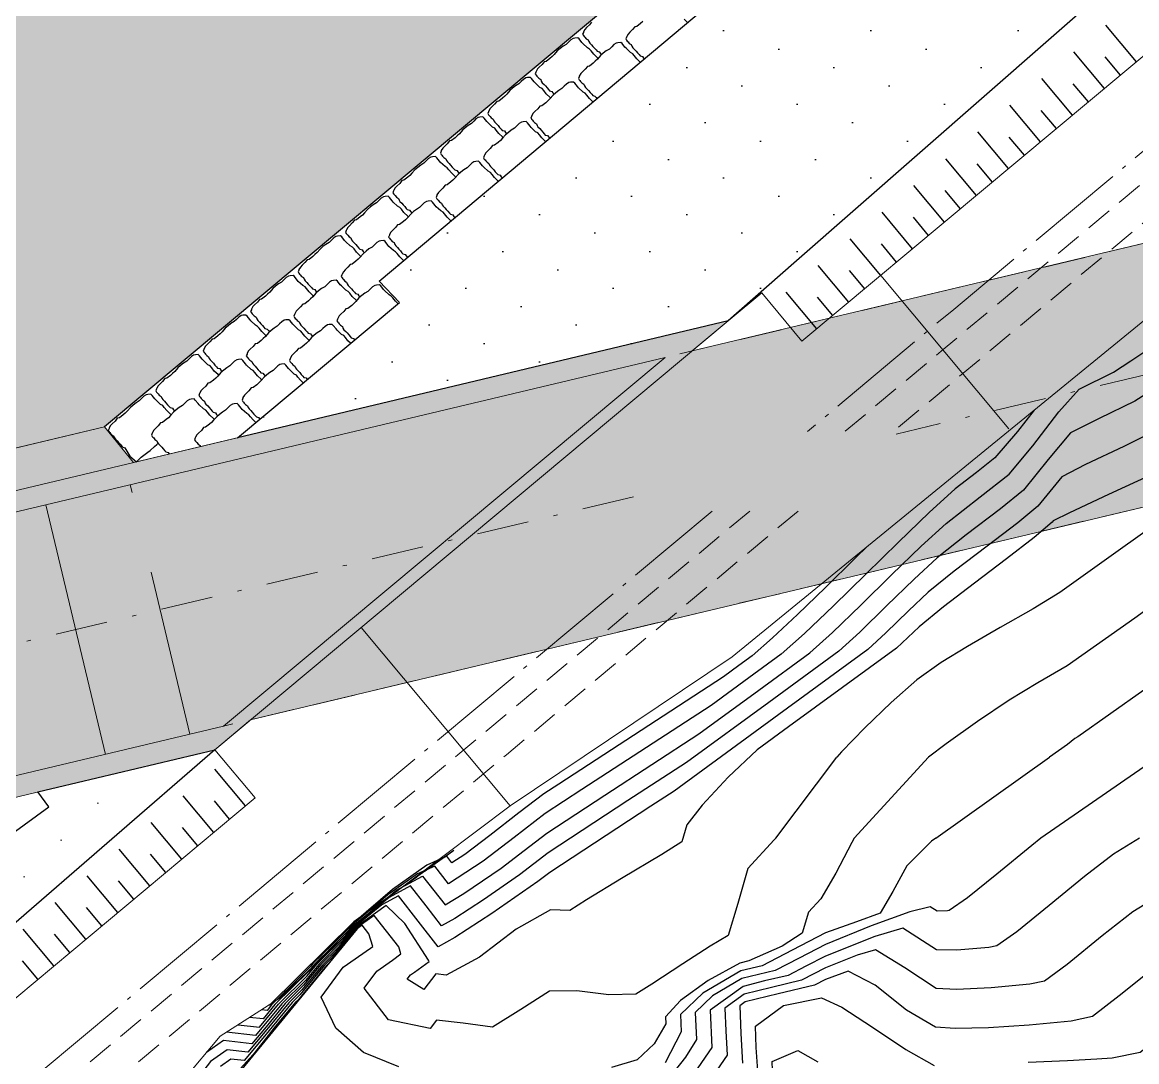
# Model space of a CAD drawing. Header units: millimetres. Extents: x -335 to 64136, y 248 to 109842.
# Drawn here: x -212.85 to -186.09, y 472.29 to 497.26 of the extents above; entities that cross this region are included whole.
import ezdxf

# ---------------------------------------------------------------- set-up
doc = ezdxf.new("R2010")
doc.units = ezdxf.units.MM
doc.header["$MEASUREMENT"] = 0
for name, pattern in [('ACAD_ISO04W100', [30, 24, -3, 0, -3]), ('DOT', [0.55, 0.3, -0.25]), ('NASCOSTA', [9.525, 6.35, -3.175]), ('TRATTEGGIATA', [0.75, 0.5, -0.25]), ('TRATTOPUNTO2', [0.5, 0.25, -0.125, 0, -0.125])]:
    doc.linetypes.add(name, pattern=pattern)
for name, color, linetype in [('colore lago', 131, 'Continuous'), ('curve livello 5m', 7, 'Continuous'), ('Limite fiume', 6, 'Continuous'), ('LIN010CO', 2, 'Continuous'), ('LIN010TR', 2, 'NASCOSTA'), ('LIN018CO', 6, 'Continuous'), ('LIN018TR', 6, 'NASCOSTA'), ('LIN025CO', 7, 'Continuous'), ('pendenze', 2, 'Continuous'), ('Per+Mod Surf', 7, 'Continuous'), ('sezioni', 7, 'Continuous'), ('TalusHautBas', 7, 'Continuous'), ('TRATTCOLO-30', 253, 'Continuous'), ('TRATTCOLO-32', 255, 'Continuous')]:
    doc.layers.add(name, color=color, linetype=linetype)
doc.layers.add('Colori bordi', color=5, linetype='Continuous', plot=False)
doc.layers.add('no_plot', color=5, linetype='Continuous', plot=False)
pattern_1 = [(225, (-62291.4759, -108161.3901), (0.441941738, -1.325825215), [0, -1.25])]

# ---------------------------------------------------------------- blocks, each defined once
blk = doc.blocks.new('CONTORNO')
at = {"layer": 'Colori bordi', "lineweight": 0, "ltscale": 2, "flags": 128}
for points in [[(-22.578, 81.44), (16.586, -82.868), (15.866, -82.007), (19.27, -96.287), (18.407, -96.98), (19.153, -100.108)], [(28.44, -103.877), (26.165, -94.334), (26.165, -94.334), (25.446, -93.474), (-6.877, 42.135)]]:
    blk.add_lwpolyline(points, dxfattribs=at)

msp = doc.modelspace()

# ---------------------------------------------------------------- hatches: boundary and pattern name
at = {"layer": 'colore lago', "linetype": 'Continuous', "lineweight": 0}
msp.add_hatch(color=256, dxfattribs=at).paths.add_polyline_path([(-312.38264, 424.38548), (-302.15266, 427.40348), (-294.50865, 427.80748), (-286.46064, 426.94448), (-279.55365, 428.69248), (-270.72865, 435.24048), (-265.29765, 441.90348), (-261.09665, 444.69048), (-255.79765, 448.78748), (-249.65065, 454.99548), (-249.87665, 457.13848), (-248.17265, 458.71048), (-243.91365, 458.44848), (-231.51899, 467.44804), (-219.71592, 476.01805), (-220.40264, 478.89914), (-213.99922, 486.79725), (-210.87206, 487.54263), (-194.87937, 500.9038), (-194.77873, 500.77989), (-194.52964, 500.99348), (-189.01965, 505.71848), (-183.49064, 510.97748), (-174.25166, 520.06648), (-167.80464, 526.32548), (-160.16665, 533.70348), (-153.10865, 540.33248), (-142.77665, 549.54148), (-138.72965, 552.68648), (-123.24765, 563.72148), (-114.11096, 569.41745), (-114.39195, 569.87), (-117.39783, 574.71114), (-120.69979, 580.02913), (-128.57865, 592.71848), (-138.23988, 586.68061), (-161.43365, 572.18548), (-162.95975, 574.60946), (-166.14665, 572.74548), (-168.16266, 571.75848), (-172.51465, 570.11848), (-176.78364, 568.52148), (-180.93165, 566.78248), (-186.27165, 564.10448), (-191.35264, 561.10848), (-197.61964, 557.14448), (-201.67851, 554.62358), (-203.78465, 553.31548), (-211.41966, 548.49648), (-217.09363, 544.89976), (-216.82965, 543.38348), (-218.67665, 540.30148), (-222.05665, 537.09148), (-230.78465, 537.05248), (-241.41465, 529.76848), (-248.88865, 523.97348), (-261.05365, 514.39848), (-276.82866, 503.29348), (-277.17892, 503.41049), (-289.31665, 495.14848), (-303.14866, 485.43648), (-320.62364, 475.41148), (-335.18517, 467.50034), (-335.18517, 416.83235), (-328.87465, 418.67548), (-317.58165, 422.79748)])
at = {"layer": 'LIN010CO', "linetype": 'Continuous', "lineweight": 0}
h = msp.add_hatch(dxfattribs=at)
h.set_pattern_fill('DOTS', color=256, scale=20, angle=-135, style=0)
h.set_pattern_definition(pattern_1)
h.paths.add_polyline_path([(-231.55464, 467.42215), (-230.92783, 466.55887), (-230.36489, 466.9465), (-229.90357, 466.33752), (-219.74174, 473.70325), (-219.24847, 473.13349), (-212.13931, 478.4067), (-212.4152, 478.78622), (-208.22615, 479.78469), (-225.54368, 464.75754), (-225.38156, 464.56349), (-231.90463, 459.11376), (-231.74251, 458.91971), (-235.48054, 455.79676), (-235.84841, 456.23708), (-244.41424, 447.5854), (-245.26015, 448.58461), (-245.82924, 448.09903), (-243.91365, 458.44848)])
at = {"layer": 'pendenze', "linetype": 'Continuous'}
h = msp.add_hatch(dxfattribs=at)
h.set_pattern_fill('DOTS', color=256, scale=20, angle=-135, style=0)
h.set_pattern_definition(pattern_1)
h.paths.add_polyline_path([(-203.79316, 490.52439), (-204.28124, 491.03979), (-193.82167, 499.81786), (-193.22966, 499.12248), (-190.59405, 501.19853), (-191.22047, 501.93433), (-190.51565, 502.65648), (-186.72601, 498.13802), (-194.3205, 491.46951), (-195.89898, 490.08349), (-207.68278, 487.27479)])
at = {"layer": 'TRATTCOLO-30', "linetype": 'Continuous', "lineweight": 0}
h = msp.add_hatch(color=256, dxfattribs=at)
h.dxf.hatch_style = 1
h.paths.add_polyline_path([(-166.36772, 493.44211), (-167.08185, 496.43817), (-196.75979, 489.36434), (-195.89895, 490.08353), (-208.26726, 487.1355), (-207.43721, 483.65306)])
h.paths.add_polyline_path([(-165.6536, 490.44604), (-166.36772, 493.44211), (-207.43721, 483.65306), (-206.72309, 480.65699)])
h = msp.add_hatch(color=256, dxfattribs=at)
h.dxf.hatch_style = 1
h.paths.add_polyline_path([(-208.22612, 479.78473), (-207.36528, 480.50392), (-206.72309, 480.65699), (-207.43721, 483.65306), (-218.73083, 480.96119), (-220.40262, 478.89917), (-219.7159, 476.01809), (-217.76864, 477.51024)])
h.paths.add_polyline_path([(-207.43721, 483.65306), (-208.26726, 487.1355), (-210.17821, 486.68002), (-210.87203, 487.54266), (-213.9992, 486.79729), (-218.73083, 480.96119)])

# ---------------------------------------------------------------- linework, layer by layer
at = {"layer": 'Colori bordi', "linetype": 'Continuous', "lineweight": 0, "flags": 128}
msp.add_lwpolyline([(-213.99922, 486.79725), (-210.87206, 487.54263), (-194.87937, 500.9038), (-194.77873, 500.77989), (-194.52964, 500.99348), (-189.01965, 505.71848), (-183.49064, 510.97748), (-174.25166, 520.06648), (-167.80464, 526.32548), (-160.16665, 533.70348), (-153.10865, 540.33248), (-142.77665, 549.54148), (-138.72965, 552.68648), (-123.24765, 563.72148)], dxfattribs=at)
at = {"layer": 'curve livello 5m', "color": 2}
msp.add_line((-190.91175, 477.66168), (-188.17925, 479.6019), dxfattribs=at)
at = {"layer": 'curve livello 5m', "color": 2, "flags": 128}
for points in [[(-173.64939, 489.6606), (-174.98645, 488.69537), (-176.69726, 487.46035), (-177.53875, 486.90442), (-178.56601, 486.2477), (-179.65122, 485.55981), (-180.66653, 484.91037), (-181.48414, 484.36901), (-181.48414, 484.36901), (-182.95715, 483.2957), (-184.40814, 482.27053), (-185.12575, 481.77606), (-187.50094, 480.09693), (-187.57058, 480.05434), (-187.75242, 479.91112), (-188.17925, 479.6019)], [(-185.71865, 488.42344), (-186.13078, 488.15945), (-186.13078, 488.15945), (-186.98723, 487.7415), (-187.67799, 487.3933), (-187.67799, 487.3933), (-188.21339, 486.75292), (-188.80934, 486.02042), (-188.80934, 486.02042), (-189.36253, 485.57008), (-190.18499, 484.94463), (-190.87974, 484.39341), (-190.87974, 484.39341), (-191.43471, 483.8799), (-192.09402, 483.23693), (-192.73649, 482.61152), (-193.24095, 482.1507), (-193.24095, 482.1507), (-194.92363, 480.92207), (-196.90205, 479.47751), (-198.30522, 478.56282), (-200.21962, 477.30704), (-200.90879, 476.77879), (-201.77167, 476.18072), (-202.46463, 475.72552), (-202.77979, 475.54977), (-202.77979, 475.54977), (-203.15393, 476.03301), (-203.52687, 476.51306), (-203.52687, 476.51306), (-204.03946, 476.23377), (-204.84629, 475.5722), (-204.84629, 475.5722), (-205.16924, 475.18107), (-205.7297, 474.62709), (-206.05082, 474.23925), (-206.61572, 473.68085), (-207.24769, 472.91958), (-207.94661, 472.99892)], [(-190.91175, 477.66168), (-191.01343, 477.58543), (-191.01343, 477.58543), (-191.60834, 476.99622), (-191.94674, 476.37569), (-192.24475, 475.85919), (-192.24475, 475.85919), (-192.81336, 475.64814), (-193.55802, 475.38663), (-193.55802, 475.38663), (-194.36171, 474.96678), (-195.08508, 474.59555), (-195.08508, 474.59555), (-195.59535, 474.47196), (-196.504, 473.93316), (-197.04602, 473.42033), (-197.04602, 473.42033), (-197.02702, 473.00809), (-197.41476, 472.26063)], [(-188.69567, 472.27692), (-187.75399, 472.31871), (-187.04677, 472.35559), (-186.6749, 472.38307), (-186.00858, 472.521), (-185.25619, 473.1136), (-184.33465, 473.67723), (-181.44414, 475.41461), (-179.97601, 476.30031), (-179.08704, 476.92981), (-178.95321, 477.02616), (-178.91397, 477.05511), (-178.77821, 477.14163), (-177.97931, 477.66168)], [(-195.19006, 472.06594), (-195.22519, 472.63385), (-195.23977, 473.14473), (-194.56729, 473.63946), (-193.65528, 473.82304), (-193.16963, 473.60131), (-192.43163, 473.11682), (-191.62989, 472.58006), (-190.95304, 472.20151)]]:
    msp.add_lwpolyline(points, dxfattribs=at)
at = {"layer": 'Limite fiume', "color": 2, "linetype": 'Continuous'}
msp.add_line((-194.87937, 500.9038), (-210.87206, 487.54263), dxfattribs=at)
at = {"layer": 'Limite fiume', "color": 2, "linetype": 'Continuous', "flags": 128}
for points in [[(-203.79316, 490.52439), (-204.28124, 491.03979), (-193.82167, 499.81786), (-193.22966, 499.12248), (-190.59405, 501.19853), (-191.22047, 501.93433), (-190.51565, 502.65648), (-186.72601, 498.13802), (-194.3205, 491.46951), (-195.89898, 490.08349), (-207.68278, 487.27479)], [(-231.51899, 467.44804), (-230.93048, 466.65426), (-230.34797, 467.04954), (-229.90867, 466.47074), (-219.70234, 473.85976), (-219.26944, 473.26627), (-212.20932, 478.41335), (-212.47435, 478.77212), (-208.22615, 479.78469), (-225.54368, 464.75754), (-225.38156, 464.56349), (-231.90463, 459.11376), (-231.74251, 458.91971), (-235.48054, 455.79676), (-235.84841, 456.23708), (-244.458, 447.63785), (-245.26015, 448.58461), (-245.82924, 448.09903), (-243.91365, 458.44848)]]:
    msp.add_lwpolyline(points, close=True, dxfattribs=at)
at = {"layer": 'LIN010CO', "linetype": 'Continuous', "lineweight": 0}
for p, q in [((-210.2567, 486.14728), (-210.21335, 485.96541)), ((-210.85216, 479.67279), (-212.28041, 485.66492)), ((-209.75709, 484.0512), (-208.82845, 480.15514))]:
    msp.add_line(p, q, dxfattribs=at)
at = {"layer": 'LIN010TR', "lineweight": 0, "ltscale": 0.1, "flags": 128}
for points in [[(-160.08228, 519.60951), (-169.75742, 506.9242), (-190.7873, 489.35468), (-193.08908, 487.43164)], [(-159.53259, 519.1006), (-169.21518, 506.40553), (-189.62423, 489.35468), (-191.92601, 487.43164)], [(-195.3803, 485.51743), (-202.3871, 479.66357), (-239.3567, 448.77711)], [(-194.21723, 485.51743), (-201.22403, 479.66357), (-238.19363, 448.77711)]]:
    msp.add_lwpolyline(points, dxfattribs=at)
at = {"layer": 'LIN010TR', "linetype": 'TRATTOPUNTO2', "lineweight": 0, "ltscale": 5, "flags": 128}
for points in [[(-66.87892, 517.15556), (-191.86436, 487.36487)], [(-198.17142, 485.86156), (-221.08972, 480.39891)]]:
    msp.add_lwpolyline(points, dxfattribs=at)
at = {"layer": 'LIN018CO', "color": 2}
for p, q in [((-186.09688, 496.30695), (-186.83261, 497.18759)), ((-186.8643, 495.6658), (-187.60003, 496.54644)), ((-186.48059, 495.98638), (-186.847, 496.42495)), ((-187.63172, 495.02466), (-188.36745, 495.9053)), ((-187.24801, 495.34523), (-187.61442, 495.78381)), ((-188.39914, 494.38351), (-189.13487, 495.26415)), ((-188.01543, 494.70409), (-188.38184, 495.14266)), ((-189.16656, 493.74237), (-189.90229, 494.62301)), ((-188.78285, 494.06294), (-189.14926, 494.50152)), ((-189.93398, 493.10122), (-190.66971, 493.98186)), ((-189.55027, 493.4218), (-189.91668, 493.86037)), ((-190.7014, 492.46008), (-191.43713, 493.34072)), ((-190.31769, 492.78065), (-190.6841, 493.21923)), ((-191.46882, 491.81893), (-192.20455, 492.69957)), ((-191.08511, 492.13951), (-191.45152, 492.57808)), ((-192.23624, 491.17779), (-192.97197, 492.05843)), ((-191.85253, 491.49836), (-192.21894, 491.93694)), ((-193.00366, 490.53664), (-193.73939, 491.41728)), ((-192.61995, 490.85722), (-192.98636, 491.29579)), ((-193.77108, 489.8955), (-194.50681, 490.77614)), ((-193.38737, 490.21607), (-193.75378, 490.65465)), ((-207.48556, 478.43766), (-208.22129, 479.3183)), ((-208.25298, 477.79651), (-208.98871, 478.67715)), ((-207.86927, 478.11709), (-208.23568, 478.55566)), ((-209.0204, 477.15537), (-209.75613, 478.03601)), ((-208.63669, 477.47594), (-209.0031, 477.91452)), ((-209.78782, 476.51422), (-210.52355, 477.39486)), ((-209.40411, 476.8348), (-209.77052, 477.27337)), ((-210.55524, 475.87308), (-211.29097, 476.75372)), ((-210.17153, 476.19365), (-210.53794, 476.63223)), ((-211.32266, 475.23193), (-212.05839, 476.11257)), ((-210.93895, 475.55251), (-211.30536, 475.99108)), ((-212.09008, 474.59079), (-212.82581, 475.47143)), ((-211.70637, 474.91136), (-212.07278, 475.34994)), ((-212.47379, 474.27022), (-212.8402, 474.70879))]:
    msp.add_line(p, q, dxfattribs=at)
at = {"layer": 'LIN018TR', "linetype": 'ACAD_ISO04W100', "lineweight": 0, "ltscale": 0.1, "flags": 128}
for points in [[(-158.11518, 517.40404), (-190.48313, 490.36206), (-193.9907, 487.43164)], [(-196.28192, 485.51743), (-240.25832, 448.77711)]]:
    msp.add_lwpolyline(points, dxfattribs=at)
at = {"layer": 'LIN025CO', "linetype": 'TRATTEGGIATA', "lineweight": 0, "ltscale": 2}
for p, q in [((-15.15561, 532.65026), (-197.41451, 489.20826)), ((-13.7279, 526.658), (-208.02, 480.34784))]:
    msp.add_line(p, q, dxfattribs=at)
at = {"layer": 'LIN025CO', "linetype": 'Continuous', "lineweight": 0}
for p, q in [((-195.89897, 490.0835), (-214.06889, 485.75264)), ((-195.89898, 490.08349), (-208.22615, 479.78469)), ((-197.41451, 489.20826), (-213.95296, 485.26627)), ((-197.41451, 489.20826), (-208.02001, 480.34783)), ((-210.87206, 487.54263), (-213.99922, 486.79725)), ((-208.02001, 480.34783), (-219.09077, 477.70909)), ((-208.22596, 479.78474), (-218.97484, 477.22271))]:
    msp.add_line(p, q, dxfattribs=at)
at = {"layer": 'LIN025CO', "color": 2, "linetype": 'Continuous'}
msp.add_line((-202.48263, 477.36349), (-204.88607, 475.65013), dxfattribs=at)
at = {"layer": 'no_plot'}
for p, q in [((-194.75589, 477.66168), (-193.29249, 479.6019)), ((-191.08975, 479.6019), (-192.87104, 477.66168)), ((-185.57488, 479.6019), (-188.38736, 477.66168))]:
    msp.add_line(p, q, dxfattribs=at)
at = {"layer": 'no_plot', "flags": 128}
for points in [[(-165.41872, 497.65342), (-165.81874, 497.21123), (-166.36944, 496.91046), (-167.20747, 496.51464), (-167.91483, 496.14972), (-169.7941, 494.78217), (-170.83269, 494.01647), (-171.33793, 493.59993), (-171.92432, 493.10272), (-172.40946, 492.70393), (-175.3675, 490.56852), (-178.59499, 488.2386), (-179.21204, 487.83629), (-179.94296, 487.3724), (-180.54649, 486.97834), (-183.7049, 484.67697), (-184.93756, 483.80606), (-186.13622, 482.94728), (-187.75855, 481.80039), (-188.45947, 481.38692), (-189.1538, 480.97699), (-189.91174, 480.46529), (-190.66651, 479.927), (-191.08975, 479.6019)], [(-207.67328, 473.17388), (-207.66275, 473.17259), (-207.15564, 473.12022), (-207.15564, 473.12022), (-206.69834, 473.67107), (-206.00918, 474.3523), (-205.77692, 474.63283), (-205.0908, 475.311), (-204.85731, 475.59379), (-203.86601, 476.40661), (-203.23624, 476.74975), (-203.23624, 476.74975), (-202.69709, 476.05456), (-202.2443, 476.3266), (-201.34682, 476.94153), (-200.80046, 477.36033), (-200.25498, 477.77842), (-200.25498, 477.77842), (-198.85729, 478.69526), (-196.60577, 480.16296), (-195.16205, 481.21711), (-193.93415, 482.11367), (-193.39573, 482.59963), (-192.71346, 483.2576), (-191.97329, 483.98327), (-191.26116, 484.67238), (-190.66302, 485.22063), (-190.66302, 485.22063), (-189.85016, 485.85517), (-189.15341, 486.40695), (-189.15341, 486.40695), (-188.58489, 487.08005), (-187.95973, 487.89689), (-187.47126, 488.44823), (-187.47126, 488.44823), (-186.64712, 488.85633), (-186.23016, 489.12648), (-185.48145, 489.62404)], [(-188.55166, 487.93997), (-188.94855, 487.4245), (-189.49747, 486.79348), (-189.9354, 486.44667), (-190.44631, 486.04784), (-191.07033, 485.47999), (-191.80823, 484.77167), (-192.59646, 484.00005), (-193.37143, 483.24224), (-194.06959, 482.5754), (-194.62735, 482.07665), (-195.40048, 481.51214), (-196.30949, 480.84842), (-199.40936, 478.82769), (-200.29034, 478.24979), (-201.037, 477.67752), (-201.78485, 477.10426), (-202.61438, 476.55936), (-202.94561, 476.98644), (-203.36033, 476.8024), (-204.07245, 476.2946), (-204.86833, 475.61537), (-205.01236, 475.44093), (-205.41771, 475.04023), (-205.82414, 474.63856), (-205.96755, 474.46535), (-206.37372, 474.0638), (-206.78096, 473.6613), (-207.06358, 473.32086), (-207.39088, 473.35466)], [(-185.61445, 487.46257), (-186.39737, 487.07059), (-187.31792, 486.63937), (-187.88473, 486.33837), (-188.46527, 485.63388), (-188.94075, 485.23789), (-189.67967, 484.67216), (-190.46919, 484.07036), (-191.09645, 483.56619), (-191.56919, 483.12321), (-192.11181, 482.59232), (-192.54775, 482.18772), (-194.68521, 480.62704), (-197.19834, 478.79206), (-197.75315, 478.43039), (-200.18426, 476.83566), (-200.47076, 476.61606), (-201.57379, 475.85153), (-202.45962, 475.26964), (-202.8625, 475.04497), (-203.34077, 475.66271), (-203.8175, 476.27637), (-204.2129, 476.06093), (-204.83527, 475.55061), (-205.24768, 475.05113), (-205.68249, 474.62136), (-206.09245, 474.1262), (-206.5331, 473.69062), (-206.99569, 473.12579), (-207.33975, 472.71894), (-208.0201, 472.79618), (-208.42486, 472.51109)], [(-185.67256, 486.41536), (-186.76182, 485.9144), (-187.70158, 485.4765), (-188.09147, 485.28343), (-188.1212, 485.24735), (-188.54883, 484.88471), (-189.21404, 484.36951), (-189.98464, 483.7848), (-190.72841, 483.21361), (-191.31316, 482.73897), (-191.85456, 482.22475), (-194.44679, 480.33201), (-195.20427, 479.77892), (-195.89629, 479.12077), (-196.51968, 478.45488), (-196.88743, 477.98101), (-197.00849, 477.56705), (-197.49044, 477.26814), (-198.46163, 476.68715), (-199.30214, 476.17795), (-199.70125, 475.92057), (-200.16504, 475.93632), (-200.98862, 475.47557), (-201.87151, 474.80016), (-202.66966, 474.36872), (-202.92197, 474.4001), (-203.2029, 474.02342), (-203.60632, 474.2696), (-203.52941, 474.37402), (-203.43284, 474.44105), (-203.08184, 474.69837), (-203.09209, 474.72958), (-203.66063, 475.61118), (-204.10814, 476.03968), (-204.82425, 475.52903), (-205.32612, 474.9212), (-205.63527, 474.61563), (-206.13408, 474.01315), (-206.45048, 473.70039), (-207.01325, 473.01325), (-207.4318, 472.51831), (-207.92922, 472.57478), (-208.32971, 472.29268), (-208.59131, 471.95088)], [(-185.38679, 485.37938), (-187.1467, 484.11849), (-187.93536, 483.56096), (-188.57808, 483.1707), (-189.36566, 482.71724), (-190.14987, 482.2656), (-190.78248, 481.88075), (-191.36992, 481.46181), (-191.98159, 480.91866), (-192.61932, 480.30793), (-193.18034, 479.73139), (-193.29249, 479.6019)], [(-192.54913, 484.67424), (-192.84768, 484.38161), (-193.56115, 483.68285), (-194.23289, 483.03318), (-194.83024, 482.47223), (-195.32055, 482.03962), (-195.6389, 481.80717), (-196.0132, 481.53387), (-199.96143, 478.96012), (-200.3257, 478.72117), (-200.925, 478.26795), (-201.62223, 477.72132), (-202.22288, 477.26699), (-202.53168, 477.06415), (-202.65497, 477.22314), (-203.13477, 477.01022), (-203.95861, 476.42274), (-204.87935, 475.63696), (-204.93392, 475.57087), (-205.40202, 475.10814), (-205.87136, 474.64429), (-205.92592, 474.5784), (-206.39414, 474.11551), (-206.86358, 473.65153), (-206.97153, 473.52149), (-207.1082, 473.53561)], [(-194.75589, 477.66168), (-194.79539, 477.62006), (-195.4289, 476.9326), (-195.66633, 476.08867), (-195.89983, 475.32226), (-196.33174, 475.06068), (-196.98348, 474.64057), (-197.73154, 474.15241), (-198.11427, 473.91119), (-198.76483, 473.89723), (-199.53097, 473.99409), (-200.18562, 473.98154), (-200.8804, 473.54256), (-201.55948, 473.12166), (-202.26045, 473.2182), (-202.90411, 473.28891), (-203.05412, 473.08775), (-204.05431, 473.29272), (-204.6406, 474.05584), (-204.33815, 474.4665), (-203.95838, 474.7301), (-203.75605, 474.87843), (-203.81072, 475.04474), (-204.39877, 475.80299), (-204.81323, 475.50744), (-205.40455, 474.79126), (-205.58805, 474.6099), (-206.17571, 473.90011), (-206.36786, 473.71017), (-207.0308, 472.90072), (-207.52386, 472.31767), (-207.83833, 472.35337), (-208.09153, 472.17503)], [(-192.87104, 477.66168), (-192.93296, 477.55731), (-193.31212, 476.81615), (-193.67031, 476.2047), (-193.97037, 475.88418), (-194.11903, 475.37586), (-194.60182, 475.06835), (-195.40044, 474.71203), (-195.6221, 474.65834), (-196.38249, 474.2379), (-197.04183, 473.75993), (-197.40231, 473.36782), (-197.39442, 473.19651), (-197.67602, 472.72114), (-198.08248, 472.33292), (-198.69734, 472.14741)], [(-188.38736, 477.66168), (-188.6072, 477.48278), (-189.44677, 476.79028), (-190.15505, 476.22281), (-190.58865, 475.92451), (-190.62859, 475.91624), (-190.88353, 475.90493), (-191.04778, 476.00996), (-191.53687, 475.88926), (-192.46679, 475.55465), (-193.55856, 475.10651), (-194.196, 474.77351), (-194.76972, 474.47907), (-195.56861, 474.28557), (-196.27084, 473.86917), (-196.68973, 473.47284), (-196.65963, 472.81966), (-196.92621, 472.39486), (-197.46947, 471.713)], [(-186.01758, 477.66168), (-186.64482, 477.27805), (-187.34426, 476.74037), (-188.19399, 476.04282), (-188.96883, 475.41178), (-189.44363, 475.07363), (-189.64017, 475.03295), (-190.40647, 474.96882), (-190.89483, 474.97727), (-191.70319, 475.49419), (-192.38056, 475.29643), (-193.5591, 474.82638), (-194.03028, 474.58023), (-194.45436, 474.36259), (-195.02337, 474.22791), (-195.54187, 474.09918), (-196.33344, 473.52535), (-196.29224, 472.63123), (-196.71489, 472.01725)], [(-183.27972, 477.66168), (-183.58943, 477.47552), (-186.18194, 475.8899), (-186.9209, 475.3124), (-187.76101, 474.62141), (-188.29862, 474.22275), (-188.65175, 474.14966), (-189.58342, 474.0602), (-190.41838, 474.02315), (-190.90614, 474.04961), (-191.65599, 474.54195), (-192.3586, 474.97842), (-192.79696, 474.85044), (-193.55964, 474.54625), (-194.13901, 474.24611), (-194.85903, 474.07568), (-195.51512, 473.9128), (-195.97715, 473.57787), (-195.95759, 473.02862), (-195.92484, 472.4428), (-196.25635, 471.96123)], [(-180.57266, 477.66168), (-180.9771, 477.37051), (-183.96204, 475.57637), (-185.71906, 474.50175), (-186.51309, 473.86864), (-187.1536, 473.37188), (-187.66332, 473.26637), (-188.67091, 473.16306), (-189.65082, 473.10004), (-190.45051, 473.08408), (-190.91745, 473.12195), (-191.61963, 473.5306), (-192.37244, 474.12569), (-193.01401, 474.46265), (-193.56018, 474.26612), (-193.82365, 474.12964), (-194.69468, 473.92346), (-195.48838, 473.72641), (-195.62086, 473.63038), (-195.59715, 472.96454), (-195.55745, 472.25437)], [(-203.80378, 472.16959), (-204.65139, 472.5099), (-205.31836, 473.09381), (-205.67487, 473.84209), (-205.14688, 474.55897), (-204.48393, 475.01914), (-204.43026, 475.05849), (-204.52934, 475.35991), (-204.6894, 475.5663), (-204.80221, 475.48585), (-205.116, 475.10935), (-205.48299, 474.66133), (-205.54083, 474.60417), (-205.87907, 474.19563), (-206.21734, 473.78706), (-206.28524, 473.71994), (-206.76648, 473.14174), (-207.30849, 472.46358), (-207.61591, 472.11703)], [(-194.82266, 471.87752), (-194.84201, 472.29729), (-194.22544, 472.56124), (-193.74929, 472.28644)]]:
    msp.add_lwpolyline(points, dxfattribs=at)
at = {"layer": 'pendenze', "linetype": 'Continuous', "flags": 128}
for points in [[(-199.17665, 497.26233), (-199.22937, 497.19575), (-199.29681, 497.1302), (-199.3367, 497.08861), (-199.37025, 497.03179), (-199.37025, 497.03179), (-199.37522, 497.01365), (-199.39303, 496.97052), (-199.37301, 496.93954), (-199.3559, 496.91986), (-199.33879, 496.90018), (-199.30799, 496.86476), (-199.26195, 496.83567), (-199.24639, 496.79391), (-199.22295, 496.759), (-199.18137, 496.71912), (-199.14714, 496.67976), (-199.1095, 496.63647), (-199.07185, 496.59317), (-199.0479, 496.56562), (-198.99348, 496.55073), (-198.96661, 496.51188), (-198.93956, 496.48077)], [(-197.95094, 497.27397), (-198.00212, 497.22947), (-198.09216, 497.15809), (-198.14076, 497.15039), (-198.19349, 497.08381), (-198.26093, 497.01826), (-198.30082, 496.97667), (-198.33437, 496.91985), (-198.33437, 496.91985), (-198.33934, 496.90171), (-198.35715, 496.85858), (-198.33713, 496.8276), (-198.32002, 496.80792), (-198.30291, 496.78824), (-198.27211, 496.75282), (-198.22607, 496.72373), (-198.21051, 496.68197), (-198.18707, 496.64706), (-198.14548, 496.60719), (-198.11126, 496.56783), (-198.07362, 496.52453), (-198.03597, 496.48123), (-198.01202, 496.45368), (-197.9576, 496.4388), (-197.93073, 496.39995), (-197.91537, 496.38228)], [(-196.87318, 497.25692), (-196.95211, 497.33376)], [(-199.02489, 496.38968), (-199.03701, 496.40647), (-199.12701, 496.49409), (-199.1881, 496.5723), (-199.22574, 496.6156), (-199.27914, 496.6452), (-199.38677, 496.74514), (-199.41415, 496.77663), (-199.47865, 496.85877), (-199.50997, 496.88684), (-199.58065, 496.88067), (-199.6219, 496.87246), (-199.67599, 496.83925), (-199.73162, 496.78397), (-199.78726, 496.72869), (-199.86445, 496.6823), (-199.9348, 496.62805), (-200.00173, 496.56985), (-200.07414, 496.48616), (-200.12584, 496.4343), (-200.17702, 496.3898), (-200.26706, 496.31843), (-200.31566, 496.31073), (-200.36839, 496.24415), (-200.43583, 496.1786), (-200.47572, 496.13701), (-200.50927, 496.08019), (-200.50927, 496.08019), (-200.51424, 496.06205), (-200.53205, 496.01892), (-200.51203, 495.98794), (-200.49492, 495.96826), (-200.47781, 495.94858), (-200.44701, 495.91316), (-200.40097, 495.88407), (-200.38541, 495.84231), (-200.36197, 495.8074), (-200.32038, 495.76752), (-200.28616, 495.72816), (-200.24852, 495.68487), (-200.21087, 495.64157), (-200.18692, 495.61402), (-200.1325, 495.59913), (-200.10563, 495.56029), (-200.07858, 495.52917)], [(-198.00982, 496.30301), (-198.09113, 496.38216), (-198.15222, 496.46036), (-198.18986, 496.50366), (-198.24325, 496.53327), (-198.35089, 496.6332), (-198.37827, 496.66469), (-198.44277, 496.74684), (-198.47409, 496.7749), (-198.54477, 496.76874), (-198.58602, 496.76052), (-198.64011, 496.72731), (-198.69574, 496.67203), (-198.75138, 496.61675), (-198.82857, 496.57037), (-198.89892, 496.51611), (-198.96585, 496.45792), (-199.03826, 496.37423), (-199.08996, 496.32237), (-199.14114, 496.27787), (-199.23118, 496.20649), (-199.27978, 496.19879), (-199.33251, 496.13221), (-199.39995, 496.06666), (-199.43984, 496.02507), (-199.47339, 495.96825), (-199.47339, 495.96825), (-199.47836, 495.95011), (-199.49617, 495.90698), (-199.47615, 495.87601), (-199.45904, 495.85633), (-199.44193, 495.83664), (-199.41113, 495.80122), (-199.36509, 495.77213), (-199.34953, 495.73037), (-199.32608, 495.69546), (-199.2845, 495.65559), (-199.25028, 495.61623), (-199.21264, 495.57293), (-199.17499, 495.52963), (-199.15104, 495.50208), (-199.09661, 495.4872), (-199.06975, 495.44835), (-199.05222, 495.42819)], [(-200.16391, 495.43808), (-200.17603, 495.45488), (-200.26603, 495.54249), (-200.32712, 495.6207), (-200.36476, 495.664), (-200.41815, 495.6936), (-200.52579, 495.79354), (-200.55317, 495.82503), (-200.61767, 495.90717), (-200.64899, 495.93524), (-200.71967, 495.92907), (-200.76092, 495.92086), (-200.81501, 495.88765), (-200.87064, 495.83237), (-200.92628, 495.77709), (-201.00347, 495.7307), (-201.07382, 495.67645), (-201.14075, 495.61825), (-201.21316, 495.53456), (-201.26486, 495.4827), (-201.31604, 495.4382), (-201.40608, 495.36683), (-201.45468, 495.35913), (-201.50741, 495.29255), (-201.57485, 495.227), (-201.61474, 495.18541), (-201.64829, 495.12859), (-201.64829, 495.12859), (-201.65326, 495.11045), (-201.67107, 495.06732), (-201.65105, 495.03634), (-201.63394, 495.01666), (-201.61683, 494.99698), (-201.58603, 494.96156), (-201.53999, 494.93247), (-201.52443, 494.89071), (-201.50098, 494.8558), (-201.4594, 494.81592), (-201.42518, 494.77656), (-201.38754, 494.73327), (-201.34989, 494.68997), (-201.32594, 494.66242), (-201.27151, 494.64753), (-201.24465, 494.60869), (-201.2176, 494.57757)], [(-199.14646, 495.34909), (-199.23015, 495.43056), (-199.29124, 495.50877), (-199.32888, 495.55206), (-199.38227, 495.58167), (-199.48991, 495.68161), (-199.51728, 495.71309), (-199.58179, 495.79524), (-199.61311, 495.8233), (-199.68379, 495.81714), (-199.72504, 495.80892), (-199.77913, 495.77572), (-199.83476, 495.72043), (-199.89039, 495.66515), (-199.96759, 495.61877), (-200.03794, 495.56451), (-200.10487, 495.50632), (-200.17728, 495.42263), (-200.22898, 495.37077), (-200.28016, 495.32627), (-200.37019, 495.2549), (-200.4188, 495.24719), (-200.47153, 495.18061), (-200.53897, 495.11506), (-200.57886, 495.07347), (-200.61241, 495.01665), (-200.61241, 495.01665), (-200.61738, 494.99851), (-200.63518, 494.95538), (-200.61517, 494.92441), (-200.59806, 494.90473), (-200.58094, 494.88505), (-200.55014, 494.84962), (-200.50411, 494.82053), (-200.48854, 494.77877), (-200.4651, 494.74386), (-200.42352, 494.70399), (-200.3893, 494.66463), (-200.35166, 494.62133), (-200.31401, 494.57804), (-200.29006, 494.55048), (-200.23563, 494.5356), (-200.20877, 494.49675), (-200.18907, 494.47409)], [(-201.30293, 494.48648), (-201.31504, 494.50328), (-201.40505, 494.59089), (-201.46614, 494.6691), (-201.50378, 494.7124), (-201.55717, 494.742), (-201.66481, 494.84194), (-201.69218, 494.87343), (-201.75669, 494.95557), (-201.78801, 494.98364), (-201.85869, 494.97747), (-201.89994, 494.96926), (-201.95403, 494.93605), (-202.00966, 494.88077), (-202.06529, 494.82549), (-202.14249, 494.7791), (-202.21284, 494.72485), (-202.27977, 494.66666), (-202.35218, 494.58296), (-202.40388, 494.5311), (-202.45506, 494.4866), (-202.54509, 494.41523), (-202.5937, 494.40753), (-202.64643, 494.34095), (-202.71387, 494.2754), (-202.75376, 494.23381), (-202.78731, 494.17699), (-202.78731, 494.17699), (-202.79228, 494.15885), (-202.81009, 494.11572), (-202.79007, 494.08474), (-202.77296, 494.06506), (-202.75584, 494.04538), (-202.72504, 494.00996), (-202.67901, 493.98087), (-202.66344, 493.93911), (-202.64, 493.9042), (-202.59842, 493.86433), (-202.5642, 493.82496), (-202.52656, 493.78167), (-202.48891, 493.73837), (-202.46496, 493.71082), (-202.41053, 493.69593), (-202.38367, 493.65709), (-202.35662, 493.62598)], [(-200.28311, 494.39518), (-200.36917, 494.47896), (-200.43026, 494.55717), (-200.4679, 494.60046), (-200.52129, 494.63007), (-200.62893, 494.73001), (-200.6563, 494.76149), (-200.72081, 494.84364), (-200.75213, 494.8717), (-200.82281, 494.86554), (-200.86406, 494.85732), (-200.91815, 494.82412), (-200.97378, 494.76883), (-201.02941, 494.71355), (-201.10661, 494.66717), (-201.17696, 494.61291), (-201.24389, 494.55472), (-201.3163, 494.47103), (-201.368, 494.41917), (-201.41918, 494.37467), (-201.50921, 494.3033), (-201.55782, 494.29559), (-201.61055, 494.22901), (-201.67799, 494.16346), (-201.71787, 494.12187), (-201.75143, 494.06505), (-201.75143, 494.06505), (-201.7564, 494.04691), (-201.7742, 494.00378), (-201.75419, 493.97281), (-201.73707, 493.95313), (-201.71996, 493.93345), (-201.68916, 493.89802), (-201.64313, 493.86893), (-201.62756, 493.82717), (-201.60412, 493.79226), (-201.56254, 493.75239), (-201.52832, 493.71303), (-201.49067, 493.66973), (-201.45303, 493.62644), (-201.42907, 493.59888), (-201.37465, 493.584), (-201.34779, 493.54515), (-201.32593, 493.52)], [(-202.44195, 493.53488), (-202.45406, 493.55168), (-202.54407, 493.6393), (-202.60516, 493.7175), (-202.6428, 493.7608), (-202.69619, 493.7904), (-202.80383, 493.89034), (-202.8312, 493.92183), (-202.89571, 494.00397), (-202.92703, 494.03204), (-202.99771, 494.02587), (-203.03896, 494.01766), (-203.09305, 493.98445), (-203.14868, 493.92917), (-203.20431, 493.87389), (-203.28151, 493.8275), (-203.35186, 493.77325), (-203.41879, 493.71506), (-203.4912, 493.63136), (-203.5429, 493.5795), (-203.59408, 493.535), (-203.68411, 493.46363), (-203.73272, 493.45593), (-203.78545, 493.38935), (-203.85289, 493.3238), (-203.89277, 493.28221), (-203.92633, 493.22539), (-203.92633, 493.22539), (-203.9313, 493.20725), (-203.9491, 493.16412), (-203.92909, 493.13314), (-203.91197, 493.11346), (-203.89486, 493.09378), (-203.86406, 493.05836), (-203.81803, 493.02927), (-203.80246, 492.98751), (-203.77902, 492.9526), (-203.73744, 492.91273), (-203.70322, 492.87337), (-203.66557, 492.83007), (-203.62793, 492.78677), (-203.60397, 492.75922), (-203.54955, 492.74433), (-203.52269, 492.70549), (-203.49564, 492.67438)], [(-201.41975, 493.44126), (-201.50819, 493.52736), (-201.56927, 493.60557), (-201.60692, 493.64886), (-201.66031, 493.67847), (-201.76794, 493.77841), (-201.79532, 493.8099), (-201.85983, 493.89204), (-201.89114, 493.9201), (-201.96183, 493.91394), (-202.00308, 493.90572), (-202.05717, 493.87252), (-202.1128, 493.81723), (-202.16843, 493.76195), (-202.24563, 493.71557), (-202.31598, 493.66131), (-202.38291, 493.60312), (-202.45532, 493.51943), (-202.50701, 493.46757), (-202.5582, 493.42307), (-202.64823, 493.3517), (-202.69684, 493.34399), (-202.74956, 493.27741), (-202.81701, 493.21186), (-202.85689, 493.17027), (-202.89045, 493.11345), (-202.89045, 493.11345), (-202.89542, 493.09531), (-202.91322, 493.05218), (-202.8932, 493.02121), (-202.87609, 493.00153), (-202.85898, 492.98185), (-202.82818, 492.94642), (-202.78215, 492.91733), (-202.76658, 492.87557), (-202.74314, 492.84066), (-202.70156, 492.80079), (-202.66734, 492.76143), (-202.62969, 492.71813), (-202.59205, 492.67484), (-202.56809, 492.64728), (-202.51367, 492.6324), (-202.48681, 492.59355), (-202.46278, 492.56591)], [(-203.58097, 492.58328), (-203.59308, 492.60008), (-203.68309, 492.6877), (-203.74417, 492.7659), (-203.78182, 492.8092), (-203.83521, 492.8388), (-203.94284, 492.93874), (-203.97022, 492.97023), (-204.03473, 493.05238), (-204.06604, 493.08044), (-204.13673, 493.07428), (-204.17798, 493.06606), (-204.23207, 493.03285), (-204.2877, 492.97757), (-204.34333, 492.92229), (-204.42053, 492.8759), (-204.49088, 492.82165), (-204.55781, 492.76346), (-204.63022, 492.67976), (-204.68191, 492.6279), (-204.7331, 492.58341), (-204.82313, 492.51203), (-204.87174, 492.50433), (-204.92446, 492.43775), (-204.99191, 492.3722), (-205.03179, 492.33061), (-205.06535, 492.27379), (-205.06535, 492.27379), (-205.07032, 492.25565), (-205.08812, 492.21252), (-205.0681, 492.18154), (-205.05099, 492.16186), (-205.03388, 492.14218), (-205.00308, 492.10676), (-204.95705, 492.07767), (-204.94148, 492.03591), (-204.91804, 492.001), (-204.87646, 491.96113), (-204.84224, 491.92177), (-204.80459, 491.87847), (-204.76695, 491.83517), (-204.74299, 491.80762), (-204.68857, 491.79274), (-204.66171, 491.75389), (-204.63466, 491.72278)], [(-202.55654, 492.48722), (-202.5572, 492.48814), (-202.64721, 492.57576), (-202.70829, 492.65397), (-202.74594, 492.69726), (-202.79933, 492.72687), (-202.90696, 492.82681), (-202.93434, 492.8583), (-202.99885, 492.94044), (-203.03016, 492.9685), (-203.10085, 492.96234), (-203.1421, 492.95412), (-203.19618, 492.92092), (-203.25182, 492.86563), (-203.30745, 492.81035), (-203.38465, 492.76397), (-203.455, 492.70971), (-203.52193, 492.65152), (-203.59434, 492.56783), (-203.64603, 492.51597), (-203.69721, 492.47147), (-203.78725, 492.4001), (-203.83586, 492.39239), (-203.88858, 492.32582), (-203.95603, 492.26026), (-203.99591, 492.21867), (-204.02947, 492.16185), (-204.02947, 492.16185), (-204.03443, 492.14371), (-204.05224, 492.10058), (-204.03222, 492.06961), (-204.01511, 492.04993), (-203.998, 492.03025), (-203.9672, 491.99482), (-203.92117, 491.96573), (-203.9056, 491.92397), (-203.88216, 491.88906), (-203.84058, 491.84919), (-203.80636, 491.80983), (-203.76871, 491.76653), (-203.73107, 491.72324), (-203.70711, 491.69568), (-203.65269, 491.6808), (-203.62583, 491.64195), (-203.59963, 491.61182)], [(-204.71998, 491.63168), (-204.7321, 491.64848), (-204.82211, 491.7361), (-204.88319, 491.8143), (-204.92084, 491.8576), (-204.97423, 491.8872), (-205.08186, 491.98714), (-205.10924, 492.01863), (-205.17375, 492.10078), (-205.20506, 492.12884), (-205.27575, 492.12268), (-205.317, 492.11446), (-205.37108, 492.08125), (-205.42672, 492.02597), (-205.48235, 491.97069), (-205.55955, 491.92431), (-205.6299, 491.87005), (-205.69683, 491.81186), (-205.76924, 491.72816), (-205.82093, 491.67631), (-205.87211, 491.63181), (-205.96215, 491.56043), (-206.01076, 491.55273), (-206.06348, 491.48615), (-206.13093, 491.4206), (-206.17081, 491.37901), (-206.20437, 491.32219), (-206.20437, 491.32219), (-206.20933, 491.30405), (-206.22714, 491.26092), (-206.20712, 491.22994), (-206.19001, 491.21026), (-206.1729, 491.19058), (-206.1421, 491.15516), (-206.09607, 491.12607), (-206.0805, 491.08431), (-206.05706, 491.0494), (-206.01548, 491.00953), (-205.98126, 490.97017), (-205.94361, 490.92687), (-205.90597, 490.88357), (-205.88201, 490.85602), (-205.82759, 490.84114), (-205.80073, 490.80229), (-205.77368, 490.77118)], [(-203.69362, 491.53294), (-203.69622, 491.53654), (-203.78623, 491.62416), (-203.84731, 491.70237), (-203.88496, 491.74566), (-203.93835, 491.77527), (-204.04598, 491.87521), (-204.07336, 491.9067), (-204.13787, 491.98884), (-204.16918, 492.01691), (-204.23987, 492.01074), (-204.28112, 492.00252), (-204.3352, 491.96932), (-204.39084, 491.91404), (-204.44647, 491.85875), (-204.52367, 491.81237), (-204.59402, 491.75811), (-204.66095, 491.69992), (-204.73336, 491.61623), (-204.78505, 491.56437), (-204.83623, 491.51987), (-204.92627, 491.4485), (-204.97488, 491.44079), (-205.0276, 491.37422), (-205.09505, 491.30866), (-205.13493, 491.26707), (-205.16849, 491.21025), (-205.16849, 491.21025), (-205.17345, 491.19211), (-205.19126, 491.14898), (-205.17124, 491.11801), (-205.15413, 491.09833), (-205.13702, 491.07865), (-205.10622, 491.04322), (-205.06019, 491.01413), (-205.04462, 490.97238), (-205.02118, 490.93746), (-204.9796, 490.89759), (-204.94537, 490.85823), (-204.90773, 490.81493), (-204.87009, 490.77164), (-204.84613, 490.74409), (-204.79171, 490.7292), (-204.76485, 490.69035), (-204.7378, 490.65924)], [(-205.859, 490.68008), (-205.87112, 490.69688), (-205.96113, 490.7845), (-206.02221, 490.8627), (-206.05986, 490.906), (-206.11325, 490.93561), (-206.22088, 491.03555), (-206.24826, 491.06703), (-206.31277, 491.14918), (-206.34408, 491.17724), (-206.41477, 491.17108), (-206.45602, 491.16286), (-206.5101, 491.12965), (-206.56574, 491.07437), (-206.62137, 491.01909), (-206.69857, 490.97271), (-206.76892, 490.91845), (-206.83585, 490.86026), (-206.90826, 490.77657), (-206.95995, 490.72471), (-207.01113, 490.68021), (-207.10117, 490.60883), (-207.14978, 490.60113), (-207.2025, 490.53455), (-207.26995, 490.469), (-207.30983, 490.42741), (-207.34339, 490.37059), (-207.34339, 490.37059), (-207.34835, 490.35245), (-207.36616, 490.30932), (-207.34614, 490.27835), (-207.32903, 490.25867), (-207.31192, 490.23899), (-207.28112, 490.20356), (-207.23509, 490.17447), (-207.21952, 490.13271), (-207.19608, 490.0978), (-207.1545, 490.05793), (-207.12028, 490.01857), (-207.08263, 489.97527), (-207.04499, 489.93197), (-207.02103, 489.90442), (-206.96661, 489.88954), (-206.93975, 489.85069), (-206.9127, 489.81958)], [(-204.82312, 490.56815), (-204.83524, 490.58494), (-204.92525, 490.67256), (-204.98633, 490.75077), (-205.02398, 490.79406), (-205.07737, 490.82367), (-205.185, 490.92361), (-205.21238, 490.9551), (-205.27689, 491.03724), (-205.3082, 491.06531), (-205.37889, 491.05914), (-205.42013, 491.05092), (-205.47422, 491.01772), (-205.52986, 490.96244), (-205.58549, 490.90715), (-205.66268, 490.86077), (-205.73304, 490.80651), (-205.79996, 490.74832), (-205.87237, 490.66463), (-205.92407, 490.61277), (-205.97525, 490.56827), (-206.06529, 490.4969), (-206.1139, 490.48919), (-206.16662, 490.42262), (-206.23407, 490.35707), (-206.27395, 490.31548), (-206.30751, 490.25865), (-206.30751, 490.25865), (-206.31247, 490.24051), (-206.33028, 490.19738), (-206.31026, 490.16641), (-206.29315, 490.14673), (-206.27604, 490.12705), (-206.24524, 490.09162), (-206.1992, 490.06253), (-206.18364, 490.02078), (-206.1602, 489.98586), (-206.11862, 489.94599), (-206.08439, 489.90663), (-206.04675, 489.86333), (-206.0091, 489.82004), (-205.98515, 489.79249), (-205.93073, 489.7776), (-205.90386, 489.73875), (-205.87681, 489.70764)], [(-203.8249, 490.49787), (-203.88936, 490.56062), (-203.95045, 490.63883), (-203.98809, 490.68213), (-204.04149, 490.71173), (-204.14912, 490.81167), (-204.1765, 490.84316), (-204.241, 490.9253), (-204.27232, 490.95337), (-204.343, 490.9472), (-204.38425, 490.93899), (-204.43834, 490.90578), (-204.49397, 490.8505), (-204.54961, 490.79522), (-204.6268, 490.74883), (-204.69715, 490.69458), (-204.76408, 490.63639), (-204.83649, 490.55269), (-204.88819, 490.50083), (-204.93937, 490.45633), (-205.02941, 490.38496), (-205.07801, 490.37726), (-205.13074, 490.31068), (-205.19818, 490.24513), (-205.23807, 490.20354), (-205.27162, 490.14672), (-205.27162, 490.14672), (-205.27659, 490.12858), (-205.2944, 490.08545), (-205.27438, 490.05447), (-205.25727, 490.03479), (-205.24016, 490.01511), (-205.20936, 489.97969), (-205.16332, 489.9506), (-205.14776, 489.90884), (-205.12432, 489.87393), (-205.08273, 489.83405), (-205.04851, 489.79469), (-205.01087, 489.7514), (-204.97322, 489.7081), (-204.94927, 489.68055), (-204.89485, 489.66566), (-204.86798, 489.62682), (-204.86778, 489.62659)], [(-206.99802, 489.72849), (-207.01014, 489.74528), (-207.10015, 489.8329), (-207.16123, 489.91111), (-207.19888, 489.9544), (-207.25227, 489.98401), (-207.3599, 490.08395), (-207.38728, 490.11543), (-207.45179, 490.19758), (-207.4831, 490.22564), (-207.55379, 490.21948), (-207.59503, 490.21126), (-207.64912, 490.17806), (-207.70476, 490.12277), (-207.76039, 490.06749), (-207.83758, 490.02111), (-207.90794, 489.96685), (-207.97486, 489.90866), (-208.04728, 489.82497), (-208.09897, 489.77311), (-208.15015, 489.72861), (-208.24019, 489.65724), (-208.2888, 489.64953), (-208.34152, 489.58295), (-208.40897, 489.5174), (-208.44885, 489.47581), (-208.48241, 489.41899), (-208.48241, 489.41899), (-208.48737, 489.40085), (-208.50518, 489.35772), (-208.48516, 489.32675), (-208.46805, 489.30707), (-208.45094, 489.28739), (-208.42014, 489.25196), (-208.37411, 489.22287), (-208.35854, 489.18111), (-208.3351, 489.1462), (-208.29352, 489.10633), (-208.25929, 489.06697), (-208.22165, 489.02367), (-208.18401, 488.98038), (-208.16005, 488.95282), (-208.10563, 488.93794), (-208.07876, 488.89909), (-208.05171, 488.86798)], [(-205.96214, 489.61655), (-205.97426, 489.63334), (-206.06426, 489.72096), (-206.12535, 489.79917), (-206.16299, 489.84247), (-206.21639, 489.87207), (-206.32402, 489.97201), (-206.3514, 490.0035), (-206.4159, 490.08564), (-206.44722, 490.11371), (-206.5179, 490.10754), (-206.55915, 490.09932), (-206.61324, 490.06612), (-206.66887, 490.01084), (-206.72451, 489.95555), (-206.8017, 489.90917), (-206.87205, 489.85491), (-206.93898, 489.79672), (-207.01139, 489.71303), (-207.06309, 489.66117), (-207.11427, 489.61667), (-207.20431, 489.5453), (-207.25291, 489.53759), (-207.30564, 489.47102), (-207.37308, 489.40547), (-207.41297, 489.36388), (-207.44652, 489.30706), (-207.44652, 489.30706), (-207.45149, 489.28891), (-207.4693, 489.24579), (-207.44928, 489.21481), (-207.43217, 489.19513), (-207.41506, 489.17545), (-207.38426, 489.14003), (-207.33822, 489.11093), (-207.32266, 489.06918), (-207.29922, 489.03427), (-207.25763, 488.99439), (-207.22341, 488.95503), (-207.18577, 488.91174), (-207.14812, 488.86844), (-207.12417, 488.84089), (-207.06975, 488.826), (-207.04288, 488.78715), (-207.01583, 488.75604)], [(-204.96392, 489.54627), (-205.02838, 489.60903), (-205.08947, 489.68723), (-205.12711, 489.73053), (-205.1805, 489.76013), (-205.28814, 489.86007), (-205.31552, 489.89156), (-205.38002, 489.9737), (-205.41134, 490.00177), (-205.48202, 489.9956), (-205.52327, 489.98739), (-205.57736, 489.95418), (-205.63299, 489.8989), (-205.68863, 489.84362), (-205.76582, 489.79723), (-205.83617, 489.74298), (-205.9031, 489.68479), (-205.97551, 489.60109), (-206.02721, 489.54923), (-206.07839, 489.50473), (-206.16843, 489.43336), (-206.21703, 489.42566), (-206.26976, 489.35908), (-206.3372, 489.29353), (-206.37709, 489.25194), (-206.41064, 489.19512), (-206.41064, 489.19512), (-206.41561, 489.17698), (-206.43342, 489.13385), (-206.4134, 489.10287), (-206.39629, 489.08319), (-206.37918, 489.06351), (-206.34838, 489.02809), (-206.30234, 488.999), (-206.28678, 488.95724), (-206.26333, 488.92233), (-206.22175, 488.88246), (-206.18753, 488.8431), (-206.14989, 488.7998), (-206.11224, 488.7565), (-206.08829, 488.72895), (-206.03386, 488.71406), (-206.007, 488.67522), (-206.0068, 488.67499)], [(-208.13704, 488.77689), (-208.14916, 488.79368), (-208.23916, 488.8813), (-208.30025, 488.95951), (-208.33789, 489.0028), (-208.39129, 489.03241), (-208.49892, 489.13235), (-208.5263, 489.16383), (-208.59081, 489.24598), (-208.62212, 489.27404), (-208.6928, 489.26788), (-208.73405, 489.25966), (-208.78814, 489.22646), (-208.84377, 489.17117), (-208.89941, 489.11589), (-208.9766, 489.06951), (-209.04695, 489.01525), (-209.11388, 488.95706), (-209.18629, 488.87337), (-209.23799, 488.82151), (-209.28917, 488.77701), (-209.37921, 488.70564), (-209.42781, 488.69793), (-209.48054, 488.63135), (-209.54798, 488.5658), (-209.58787, 488.52421), (-209.62142, 488.46739), (-209.62142, 488.46739), (-209.62639, 488.44925), (-209.6442, 488.40612), (-209.62418, 488.37515), (-209.60707, 488.35547), (-209.58996, 488.33579), (-209.55916, 488.30036), (-209.51312, 488.27127), (-209.49756, 488.22951), (-209.47412, 488.1946), (-209.43254, 488.15473), (-209.39831, 488.11537), (-209.36067, 488.07207), (-209.32302, 488.02878), (-209.29907, 488.00122), (-209.24465, 487.98634), (-209.21778, 487.94749), (-209.19073, 487.91638)], [(-207.10116, 488.66495), (-207.11328, 488.68174), (-207.20328, 488.76936), (-207.26437, 488.84757), (-207.30201, 488.89087), (-207.35541, 488.92047), (-207.46304, 489.02041), (-207.49042, 489.0519), (-207.55492, 489.13404), (-207.58624, 489.16211), (-207.65692, 489.15594), (-207.69817, 489.14772), (-207.75226, 489.11452), (-207.80789, 489.05924), (-207.86353, 489.00396), (-207.94072, 488.95757), (-208.01107, 488.90332), (-208.078, 488.84512), (-208.15041, 488.76143), (-208.20211, 488.70957), (-208.25329, 488.66507), (-208.34333, 488.5937), (-208.39193, 488.586), (-208.44466, 488.51942), (-208.5121, 488.45387), (-208.55199, 488.41228), (-208.58554, 488.35546), (-208.58554, 488.35546), (-208.59051, 488.33731), (-208.60832, 488.29419), (-208.5883, 488.26321), (-208.57119, 488.24353), (-208.55408, 488.22385), (-208.52328, 488.18843), (-208.47724, 488.15933), (-208.46168, 488.11758), (-208.43823, 488.08267), (-208.39665, 488.04279), (-208.36243, 488.00343), (-208.32479, 487.96014), (-208.28714, 487.91684), (-208.26319, 487.88929), (-208.20876, 487.8744), (-208.1819, 487.83555), (-208.15485, 487.80444)], [(-206.10294, 488.59467), (-206.1674, 488.65743), (-206.22849, 488.73563), (-206.26613, 488.77893), (-206.31952, 488.80853), (-206.42716, 488.90847), (-206.45453, 488.93996), (-206.51904, 489.02211), (-206.55036, 489.05017), (-206.62104, 489.04401), (-206.66229, 489.03579), (-206.71638, 489.00258), (-206.77201, 488.9473), (-206.82764, 488.89202), (-206.90484, 488.84563), (-206.97519, 488.79138), (-207.04212, 488.73319), (-207.11453, 488.64949), (-207.16623, 488.59763), (-207.21741, 488.55313), (-207.30744, 488.48176), (-207.35605, 488.47406), (-207.40878, 488.40748), (-207.47622, 488.34193), (-207.51611, 488.30034), (-207.54966, 488.24352), (-207.54966, 488.24352), (-207.55463, 488.22538), (-207.57244, 488.18225), (-207.55242, 488.15127), (-207.53531, 488.13159), (-207.51819, 488.11191), (-207.48739, 488.07649), (-207.44136, 488.0474), (-207.42579, 488.00564), (-207.40235, 487.97073), (-207.36077, 487.93086), (-207.32655, 487.8915), (-207.28891, 487.8482), (-207.25126, 487.8049), (-207.22731, 487.77735), (-207.17288, 487.76247), (-207.14602, 487.72362), (-207.14582, 487.72339)], [(-209.27606, 487.82529), (-209.28818, 487.84208), (-209.37818, 487.9297), (-209.43927, 488.00791), (-209.47691, 488.0512), (-209.53031, 488.08081), (-209.63794, 488.18075), (-209.66532, 488.21224), (-209.72982, 488.29438), (-209.76114, 488.32244), (-209.83182, 488.31628), (-209.87307, 488.30806), (-209.92716, 488.27486), (-209.98279, 488.21957), (-210.03843, 488.16429), (-210.11562, 488.11791), (-210.18597, 488.06365), (-210.2529, 488.00546), (-210.32531, 487.92177), (-210.37701, 487.86991), (-210.42819, 487.82541), (-210.51823, 487.75404), (-210.56683, 487.74633), (-210.61956, 487.67976), (-210.687, 487.6142), (-210.72689, 487.57261), (-210.76044, 487.51579), (-210.76044, 487.51579), (-210.76541, 487.49765), (-210.78322, 487.45452), (-210.7632, 487.42355), (-210.74609, 487.40387), (-210.72898, 487.38419), (-210.69818, 487.34876), (-210.65214, 487.31967), (-210.63658, 487.27791), (-210.61314, 487.243), (-210.57155, 487.20313), (-210.53733, 487.16377), (-210.49969, 487.12047), (-210.46204, 487.07718), (-210.43809, 487.04962), (-210.38367, 487.03474), (-210.26698, 486.83336), (-210.10427, 486.69762)], [(-208.24018, 487.71335), (-208.25229, 487.73014), (-208.3423, 487.81776), (-208.40339, 487.89597), (-208.44103, 487.93927), (-208.49442, 487.96887), (-208.60206, 488.06881), (-208.62944, 488.1003), (-208.69394, 488.18244), (-208.72526, 488.21051), (-208.79594, 488.20434), (-208.83719, 488.19612), (-208.89128, 488.16292), (-208.94691, 488.10764), (-209.00254, 488.05236), (-209.07974, 488.00597), (-209.15009, 487.95172), (-209.21702, 487.89352), (-209.28943, 487.80983), (-209.34113, 487.75797), (-209.39231, 487.71347), (-209.48234, 487.6421), (-209.53095, 487.6344), (-209.58368, 487.56782), (-209.65112, 487.50227), (-209.69101, 487.46068), (-209.72456, 487.40386), (-209.72456, 487.40386), (-209.72953, 487.38572), (-209.74734, 487.34259), (-209.72732, 487.31161), (-209.71021, 487.29193), (-209.69309, 487.27225), (-209.66229, 487.23683), (-209.61626, 487.20774), (-209.60069, 487.16598), (-209.57725, 487.13107), (-209.53567, 487.09119), (-209.50145, 487.05183), (-209.46381, 487.00854), (-209.42616, 486.96524), (-209.40221, 486.93769), (-209.34778, 486.9228), (-209.32114, 486.88428)], [(-207.24196, 487.64307), (-207.30642, 487.70583), (-207.36751, 487.78403), (-207.40515, 487.82733), (-207.45854, 487.85693), (-207.56618, 487.95687), (-207.59355, 487.98836), (-207.65806, 488.07051), (-207.68938, 488.09857), (-207.76006, 488.09241), (-207.80131, 488.08419), (-207.8554, 488.05098), (-207.91103, 487.9957), (-207.96666, 487.94042), (-208.04386, 487.89404), (-208.11421, 487.83978), (-208.18114, 487.78159), (-208.25355, 487.69789), (-208.30525, 487.64604), (-208.35643, 487.60154), (-208.44646, 487.53016), (-208.49507, 487.52246), (-208.5478, 487.45588), (-208.61524, 487.39033), (-208.65513, 487.34874), (-208.68868, 487.29192), (-208.68868, 487.29192), (-208.69365, 487.27378), (-208.71145, 487.23065), (-208.69144, 487.19967), (-208.67432, 487.17999), (-208.65721, 487.16031), (-208.62641, 487.12489), (-208.58038, 487.0958), (-208.56841, 487.06369)], [(-210.10427, 486.69762), (-209.99229, 486.81289), (-209.83033, 486.93386), (-209.77703, 486.97076), (-209.67657, 487.07122), (-209.62122, 487.11837), (-209.58843, 487.14771)]]:
    msp.add_lwpolyline(points, dxfattribs=at)
at = {"layer": 'Per+Mod Surf', "color": 2, "linetype": 'Continuous'}
for p, q in [((-202.48263, 477.36349), (-204.88607, 475.65013)), ((-204.88607, 475.65013), (-206.91464, 473.64549)), ((-206.91464, 473.64549), (-206.93313, 473.64767))]:
    msp.add_line(p, q, dxfattribs=at)
at = {"layer": 'sezioni', "linetype": 'Continuous', "lineweight": 0}
for p, q in [((-176.88784, 504.00069), (-194.12598, 489.59899)), ((-172.20992, 501.29034), (-195.80581, 482.01369)), ((-189.15963, 487.49524), (-192.23624, 491.17779)), ((-195.09319, 490.7567), (-195.89898, 490.08349)), ((-194.12598, 489.59899), (-195.09319, 490.7567)), ((-201.1341, 478.43245), (-204.71474, 482.71832)), ((-201.1341, 478.43245), (-195.80581, 482.01369)), ((-208.22615, 479.78469), (-207.25894, 478.62699)), ((-207.25894, 478.62699), (-244.41424, 447.5854))]:
    msp.add_line(p, q, dxfattribs=at)
at = {"layer": 'sezioni', "linetype": 'Continuous', "lineweight": 0, "flags": 128}
msp.add_lwpolyline([(-237.52433, 448.77711), (-236.97832, 449.26074), (-235.37009, 449.91621), (-234.59579, 450.03548), (-232.83855, 451.19724), (-231.46844, 452.44825), (-229.94942, 453.72908), (-228.34521, 454.8533), (-226.24117, 456.25904), (-224.35537, 457.8603), (-223.03889, 458.82109), (-221.68678, 460.10206), (-219.23163, 462.41494), (-218.05743, 463.518), (-216.91887, 464.30088), (-215.70921, 464.79917), (-214.86735, 465.23602), (-211.95155, 467.83364), (-210.32991, 470.20782), (-208.96896, 471.85821), (-208.10027, 472.90057), (-206.65261, 473.82723), (-204.36517, 475.9989), (-201.1341, 478.43245)], dxfattribs=at)
at = {"layer": 'TalusHautBas', "color": 2, "linetype": 'DOT'}
msp.add_line((-202.48263, 477.36349), (-204.88607, 475.65013), dxfattribs=at)
at = {"layer": 'TalusHautBas', "color": 2, "linetype": 'Continuous'}
msp.add_line((-207.6821, 471.97278), (-204.79809, 475.47778), dxfattribs=at)

# ---------------------------------------------------------------- block references
at = {"layer": 'TRATTCOLO-32', "linetype": 'Continuous', "lineweight": 0, "rotation": 270}
msp.add_blockref('CONTORNO', (-113.89167, 505.94994), dxfattribs=at)

doc.saveas('drawing.dxf')
